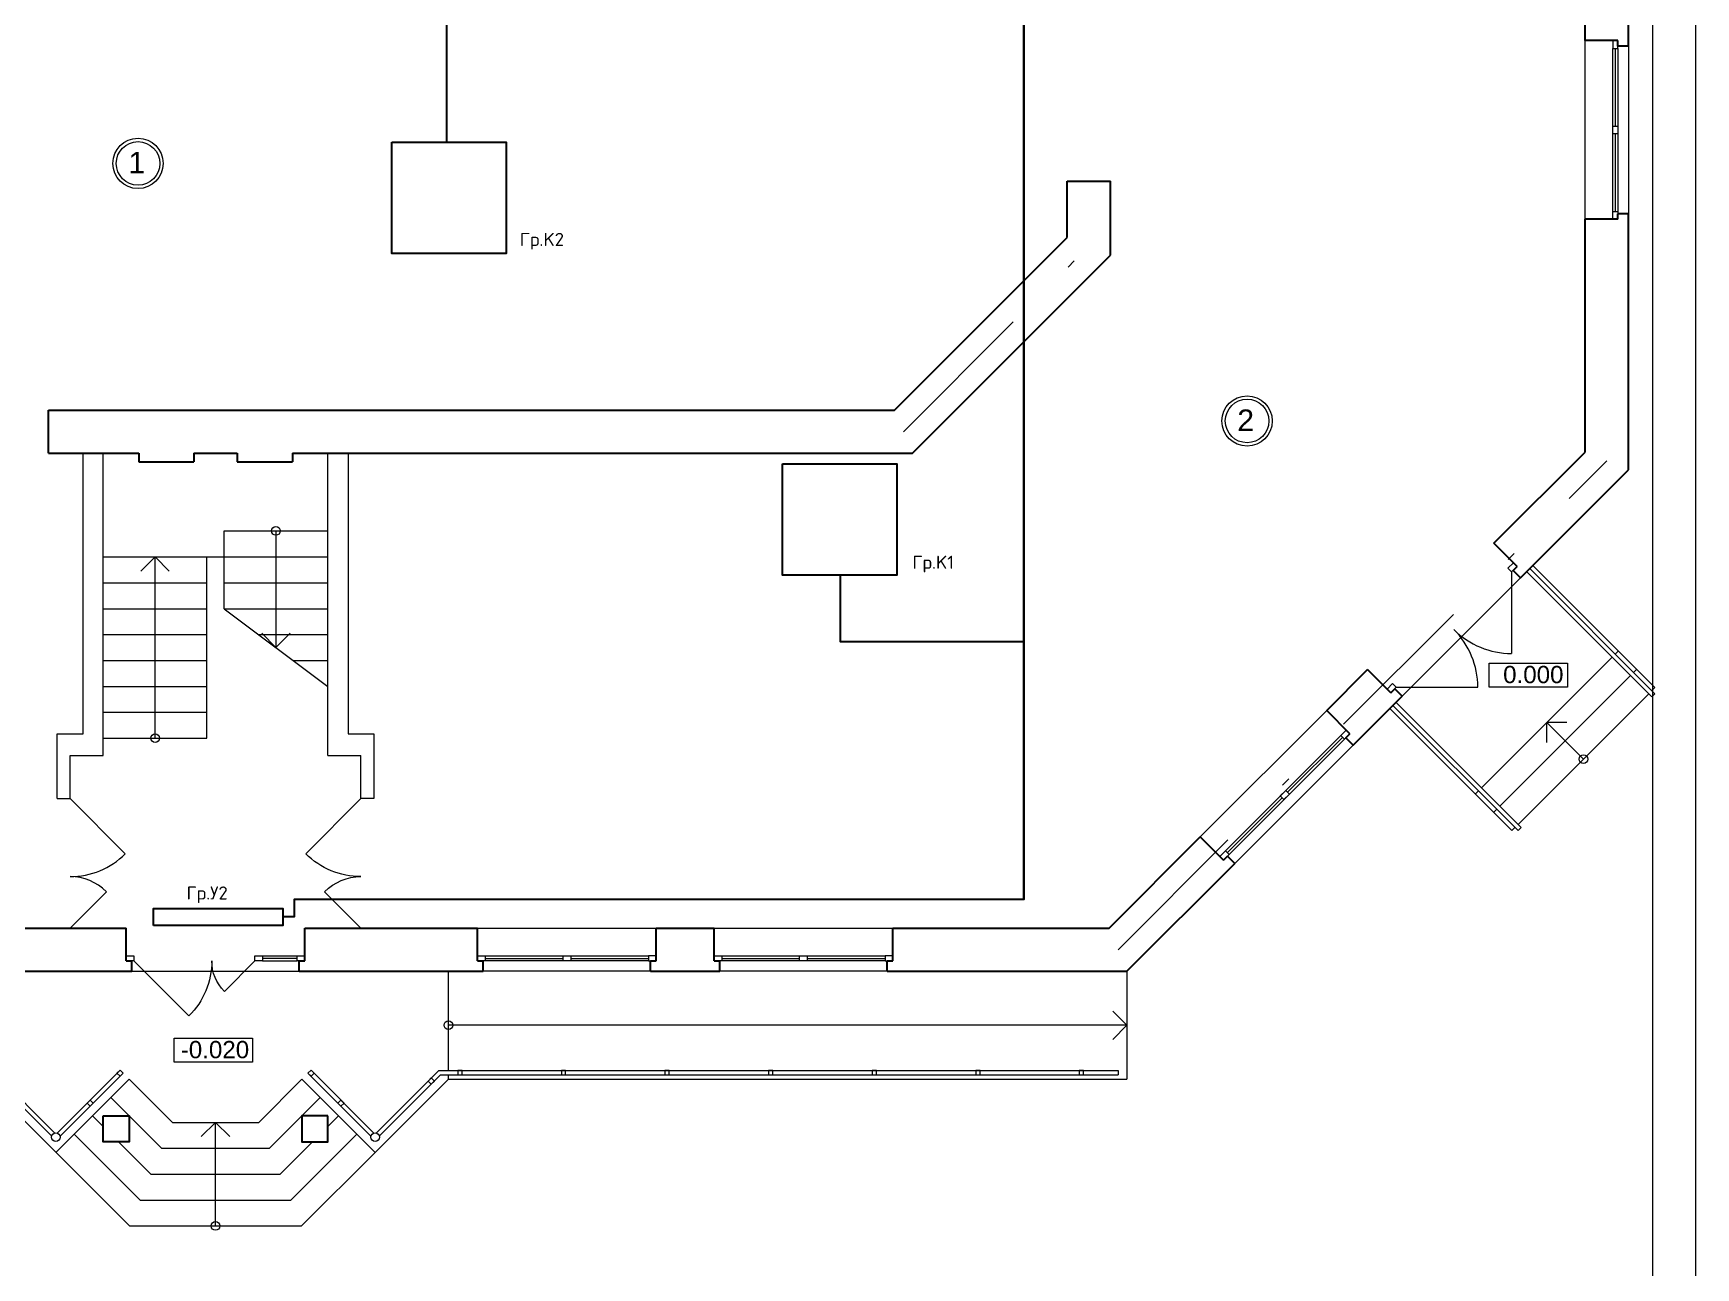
# Model space of a CAD drawing. Header units: metres. Extents: x -1525 to -1043, y -1331 to -1144.
# Drawn here: x -1274 to -1254.74, y -1217.65 to -1203.35 of the extents above; entities that cross this region are included whole.
import ezdxf
from ezdxf.enums import TextEntityAlignment as Align

# ---------------------------------------------------------------- set-up
doc = ezdxf.new("R2010")
doc.units = ezdxf.units.M
doc.header["$MEASUREMENT"] = 0
doc.linetypes.add('DGN Style 4', pattern=[3.597503, 1.797628, -0.898814, 0.002247, -0.898814])
doc.layers.add('_ЭОМ', color=10, linetype='Continuous', lineweight=30)
doc.layers.add('ЭС', color=5, linetype='Continuous', lineweight=30)
doc.styles.get("Standard").update_dxf_attribs({"font": 'txt.shx', "width": 0.8, "height": 0.0025})
doc.styles.add('Style-Arial', font='arial.ttf')

# ---------------------------------------------------------------- blocks, each defined once
blk = doc.blocks.new('*U57')
at = {"color": 7, "linetype": 'Continuous', "lineweight": 13}
blk.add_line((14.013, 20.002), (14.013, -19.998), dxfattribs=at)
at = {"color": 7, "linetype": 'Continuous', "lineweight": 0, "flags": 128}
blk.add_lwpolyline([(14.513, 20.502), (-14.487, 20.502), (-14.487, -20.498), (14.513, -20.498), (14.513, 20.502)], close=True, dxfattribs=at)
blk = doc.blocks.new('*U60')
at = {"color": 7, "linetype": 'Continuous', "lineweight": 13}
for radius in [0.291, 0.252]:
    blk.add_circle((0, 0), radius, dxfattribs=at)
at = {"color": 7, "linetype": 'Continuous', "lineweight": 13, "style": 'Style-Arial'}
blk.add_text('1', height=0.25, dxfattribs=at).set_placement((-0.113, 0.133), align=Align.TOP_LEFT)
blk = doc.blocks.new('*U61')
at = {"color": 7, "linetype": 'Continuous', "lineweight": 13}
for radius in [0.291, 0.252]:
    blk.add_circle((0, 0), radius, dxfattribs=at)
at = {"color": 7, "linetype": 'Continuous', "lineweight": 13, "style": 'Style-Arial'}
blk.add_text('2', height=0.25, dxfattribs=at).set_placement((-0.113, 0.133), align=Align.TOP_LEFT)
blk = doc.blocks.new('*U63')
at = {"color": 7, "linetype": 'Continuous', "lineweight": 13}
for p, q in [((1.499, 0.014), (0.049, 1.464)), ((1.534, 0.049), (0.085, 1.499)), ((1.534, 0.12), (0.12, 1.534)), ((-0.474, -1.039), (1.039, 0.474)), ((1.075, 0.509), (1.11, 0.544)), ((-0.05, -1.464), (1.464, 0.049)), ((1.499, 0.085), (1.534, 0.12)), ((1.499, 0.014), (1.534, 0.049)), ((-1.534, -0.12), (-0.12, -1.534)), ((-1.499, -0.085), (-0.05, -1.534)), ((-1.464, -0.05), (-0.014, -1.499)), ((-0.544, -1.11), (-0.509, -1.075)), ((-0.12, -1.534), (-0.085, -1.499)), ((-0.05, -1.534), (-0.014, -1.499))]:
    blk.add_line(p, q, dxfattribs=at)
at = {"color": 7, "linetype": 'Continuous', "lineweight": 0}
for p, q in [((-0.262, -1.252), (1.252, 0.262)), ((1.287, 0.297), (1.322, 0.332)), ((0.707, -0.707), (0.283, -0.283)), ((0.516, -0.283), (0.283, -0.283)), ((0.283, -0.516), (0.283, -0.283)), ((-0.332, -1.322), (-0.297, -1.287))]:
    blk.add_line(p, q, dxfattribs=at)
blk.add_circle((0.707, -0.707), 0.0502, dxfattribs=at)
blk = doc.blocks.new('*U64')
at = {"color": 7, "linetype": 'Continuous', "lineweight": 13}
for p, q in [((0.689, 0.647), (0.689, -0.298)), ((-0.647, -0.689), (0.298, -0.689))]:
    blk.add_line(p, q, dxfattribs=at)
at = {"color": 7, "linetype": 'Continuous', "lineweight": 13, "flags": 128}
for points in [[(0.647, 0.689), (0.711, 0.753), (0.753, 0.711), (0.689, 0.647), (0.647, 0.689)], [(-0.753, -0.711), (-0.689, -0.647), (-0.647, -0.689), (-0.711, -0.753), (-0.753, -0.711)]]:
    blk.add_lwpolyline(points, close=True, dxfattribs=at)
at = {"color": 7, "linetype": 'Continuous', "lineweight": 0}
for centre, start, end in [((-0.647, -0.689), 0, 45), ((0.689, 0.647), 225, 270)]:
    blk.add_arc(centre, 0.945, start, end, dxfattribs=at)

msp = doc.modelspace()

# ---------------------------------------------------------------- linework, layer by layer
at = {"color": 7, "linetype": 'Continuous', "lineweight": 30}
for p, q in [((-1256.02159056, -1203.43729711), (-1256.02159056, -1202.76729711)), ((-1255.52159056, -1203.50229711), (-1255.52159056, -1202.70229711)), ((-1255.64159056, -1203.43729711), (-1256.02159056, -1203.43729711)), ((-1255.64159056, -1203.50229711), (-1255.64159056, -1203.43729711)), ((-1255.52159056, -1203.50229711), (-1255.64159056, -1203.50229711)), ((-1262.02159056, -1205.71729711), (-1262.02159056, -1205.06729711)), ((-1262.02159056, -1205.06729711), (-1261.52159056, -1205.06729711)), ((-1261.52159056, -1205.92440389), (-1261.52159056, -1205.06729711)), ((-1255.64159056, -1205.50729711), (-1255.64159056, -1205.44229711)), ((-1255.52159056, -1205.44229711), (-1255.64159056, -1205.44229711)), ((-1255.52159056, -1208.40968527), (-1255.52159056, -1205.44229711)), ((-1256.02159056, -1208.20257848), (-1256.02159056, -1205.50729711)), ((-1255.64159056, -1205.50729711), (-1256.02159056, -1205.50729711)), ((-1264.02159056, -1207.71729711), (-1262.02159056, -1205.71729711)), ((-1263.81448378, -1208.21729711), (-1261.52159056, -1205.92440389)), ((-1273.82159056, -1207.71729711), (-1264.02159056, -1207.71729711)), ((-1273.82159056, -1208.21729711), (-1273.82159056, -1207.71729711)), ((-1273.82159056, -1208.21729711), (-1272.77659056, -1208.21729711)), ((-1272.77659056, -1208.21729711), (-1272.77659056, -1208.31729711)), ((-1272.77659056, -1208.31729711), (-1272.13659056, -1208.31729711)), ((-1272.13659056, -1208.21729711), (-1272.13659056, -1208.31729711)), ((-1272.13659056, -1208.21729711), (-1271.63659056, -1208.21729711)), ((-1271.63659056, -1208.21729711), (-1271.63659056, -1208.31729711)), ((-1271.63659056, -1208.31729711), (-1270.99659056, -1208.31729711)), ((-1270.99659056, -1208.21729711), (-1270.99659056, -1208.31729711)), ((-1270.99659056, -1208.21729711), (-1263.81448378, -1208.21729711)), ((-1257.07835806, -1209.25934599), (-1256.02159056, -1208.20257848)), ((-1256.77076661, -1209.65886132), (-1255.52159056, -1208.40968527)), ((-1256.80965749, -1209.52804657), (-1257.07835806, -1209.25934599)), ((-1256.85561943, -1209.57400851), (-1256.80965749, -1209.52804657)), ((-1256.77076661, -1209.65886132), (-1256.85561943, -1209.57400851)), ((-1259.01583064, -1211.19681857), (-1258.5420691, -1210.72305703)), ((-1258.27336852, -1210.9917576), (-1258.5420691, -1210.72305703)), ((-1258.70823919, -1211.5963339), (-1258.14255377, -1211.03064848)), ((-1258.27336852, -1210.9917576), (-1258.22740658, -1210.94579566)), ((-1258.14255377, -1211.03064848), (-1258.22740658, -1210.94579566)), ((-1258.74713007, -1211.46551915), (-1259.01583064, -1211.19681857)), ((-1258.79309201, -1211.51148109), (-1258.74713007, -1211.46551915)), ((-1258.70823919, -1211.5963339), (-1258.79309201, -1211.51148109)), ((-1261.53630919, -1213.71729711), (-1260.47954168, -1212.66052961)), ((-1260.2108411, -1212.92923018), (-1260.47954168, -1212.66052961)), ((-1261.3292024, -1214.21729711), (-1260.08002635, -1212.96812106)), ((-1260.2108411, -1212.92923018), (-1260.16487916, -1212.88326824)), ((-1260.08002635, -1212.96812106), (-1260.16487916, -1212.88326824)), ((-1272.92159056, -1214.09729711), (-1272.92159056, -1213.71729711)), ((-1270.85159056, -1214.09729711), (-1270.85159056, -1213.71729711)), ((-1268.85159056, -1214.09729711), (-1268.85159056, -1213.71729711)), ((-1266.78159056, -1214.09729711), (-1266.78159056, -1213.71729711)), ((-1266.78159056, -1213.71729711), (-1266.11159056, -1213.71729711)), ((-1266.11159056, -1214.09729711), (-1266.11159056, -1213.71729711)), ((-1264.04159056, -1214.09729711), (-1264.04159056, -1213.71729711)), ((-1272.92159056, -1214.09729711), (-1272.85659056, -1214.09729711)), ((-1272.85659056, -1214.21729711), (-1272.85659056, -1214.09729711)), ((-1270.91659056, -1214.09729711), (-1270.85159056, -1214.09729711)), ((-1270.91659056, -1214.21729711), (-1270.91659056, -1214.09729711)), ((-1268.85159056, -1214.09729711), (-1268.78659056, -1214.09729711)), ((-1268.78659056, -1214.21729711), (-1268.78659056, -1214.09729711)), ((-1266.84659056, -1214.09729711), (-1266.78159056, -1214.09729711)), ((-1266.84659056, -1214.21729711), (-1266.84659056, -1214.09729711)), ((-1266.11159056, -1214.09729711), (-1266.04659056, -1214.09729711)), ((-1266.04659056, -1214.21729711), (-1266.04659056, -1214.09729711)), ((-1264.10659056, -1214.09729711), (-1264.04159056, -1214.09729711)), ((-1264.10659056, -1214.21729711), (-1264.10659056, -1214.09729711)), ((-1266.84659056, -1214.21729711), (-1266.04659056, -1214.21729711))]:
    msp.add_line(p, q, dxfattribs=at)
at = {"color": 7, "linetype": 'Continuous', "lineweight": 0}
for p, q in [((-1256.02159056, -1205.50729711), (-1256.02159056, -1203.43729711)), ((-1255.70159056, -1205.41729711), (-1255.70159056, -1203.52729711)), ((-1255.67159056, -1204.42729711), (-1255.67159056, -1203.52729711)), ((-1255.64159056, -1203.52729711), (-1255.64159056, -1205.41729711)), ((-1255.52159056, -1203.50229711), (-1255.52159056, -1205.44229711)), ((-1255.67159056, -1205.41729711), (-1255.67159056, -1204.51729711)), ((-1271.18659056, -1209.11729711), (-1271.18659056, -1210.46729711)), ((-1272.75146986, -1209.58217641), (-1272.58659056, -1209.41729711)), ((-1272.58659056, -1211.51729711), (-1272.58659056, -1209.41729711)), ((-1272.42171126, -1209.58217641), (-1272.58659056, -1209.41729711)), ((-1271.78659056, -1209.41729711), (-1270.58659056, -1209.41729711)), ((-1273.18659056, -1209.71729711), (-1271.98659056, -1209.71729711)), ((-1271.78659056, -1209.71729711), (-1270.58659056, -1209.71729711)), ((-1256.77076661, -1209.65886132), (-1258.14255377, -1211.03064848)), ((-1273.18659056, -1210.01729711), (-1271.98659056, -1210.01729711)), ((-1271.78659056, -1210.01729711), (-1270.58659056, -1210.01729711)), ((-1271.78659056, -1210.01729711), (-1270.58659056, -1210.91729711)), ((-1271.35146986, -1210.30241781), (-1271.18659056, -1210.46729711)), ((-1271.02171126, -1210.30241781), (-1271.18659056, -1210.46729711)), ((-1273.18659056, -1210.31729711), (-1271.98659056, -1210.31729711)), ((-1271.38659056, -1210.31729711), (-1270.58659056, -1210.31729711)), ((-1273.18659056, -1210.61729711), (-1271.98659056, -1210.61729711)), ((-1270.98659056, -1210.61729711), (-1270.58659056, -1210.61729711)), ((-1273.18659056, -1210.91729711), (-1271.98659056, -1210.91729711)), ((-1273.18659056, -1211.21729711), (-1271.98659056, -1211.21729711)), ((-1260.47954168, -1212.66052961), (-1259.01583064, -1211.19681857)), ((-1260.1896279, -1212.82316417), (-1258.85319608, -1211.48673235)), ((-1258.81076968, -1211.52915876), (-1260.14720149, -1212.86559057)), ((-1258.70823919, -1211.5963339), (-1260.08002635, -1212.96812106)), ((-1259.46837898, -1212.14434166), (-1258.83198288, -1211.50794555)), ((-1260.1684147, -1212.84437737), (-1259.53201859, -1212.20798127)), ((-1268.85159056, -1213.71729711), (-1266.78159056, -1213.71729711)), ((-1266.11159056, -1213.71729711), (-1264.04159056, -1213.71729711)), ((-1271.34159056, -1214.03729711), (-1270.94159056, -1214.03729711)), ((-1270.94159056, -1214.06729711), (-1271.34159056, -1214.06729711)), ((-1271.34159056, -1214.09729711), (-1270.94159056, -1214.09729711)), ((-1268.76159056, -1214.03729711), (-1266.87159056, -1214.03729711)), ((-1268.76159056, -1214.06729711), (-1267.86159056, -1214.06729711)), ((-1266.87159056, -1214.09729711), (-1268.76159056, -1214.09729711)), ((-1267.77159056, -1214.06729711), (-1266.87159056, -1214.06729711)), ((-1266.02159056, -1214.03729711), (-1264.13159056, -1214.03729711)), ((-1266.02159056, -1214.06729711), (-1265.12159056, -1214.06729711)), ((-1264.13159056, -1214.09729711), (-1266.02159056, -1214.09729711)), ((-1265.03159056, -1214.06729711), (-1264.13159056, -1214.06729711)), ((-1272.85659056, -1214.21729711), (-1270.91659056, -1214.21729711)), ((-1266.84659056, -1214.21729711), (-1268.78659056, -1214.21729711)), ((-1264.10659056, -1214.21729711), (-1266.04659056, -1214.21729711)), ((-1261.4940817, -1214.67741781), (-1261.3292024, -1214.84229711)), ((-1261.3292024, -1214.84229711), (-1269.18953429, -1214.84229711)), ((-1261.4940817, -1215.00717641), (-1261.3292024, -1214.84229711)), ((-1273.09872259, -1215.67942914), (-1272.51085463, -1216.26729711)), ((-1270.67445853, -1215.67942914), (-1271.26232649, -1216.26729711)), ((-1273.31085463, -1215.89156118), (-1273.18659056, -1216.01582525)), ((-1272.05146986, -1216.13217641), (-1271.88659056, -1215.96729711)), ((-1271.88659056, -1217.16729711), (-1271.88659056, -1215.96729711)), ((-1271.72171126, -1216.13217641), (-1271.88659056, -1215.96729711)), ((-1270.46232649, -1215.89156118), (-1270.58659056, -1216.01582525)), ((-1273.52298666, -1216.10369321), (-1272.75938277, -1216.86729711)), ((-1273.01085463, -1216.19156118), (-1272.6351187, -1216.56729711)), ((-1272.51085463, -1216.26729711), (-1271.26232649, -1216.26729711)), ((-1270.76232649, -1216.19156118), (-1271.13806242, -1216.56729711)), ((-1270.25019446, -1216.10369321), (-1271.01379835, -1216.86729711)), ((-1272.6351187, -1216.56729711), (-1271.13806242, -1216.56729711)), ((-1272.75938277, -1216.86729711), (-1271.01379835, -1216.86729711))]:
    msp.add_line(p, q, dxfattribs=at)
at = {"color": 1, "linetype": 'DGN Style 4', "lineweight": 0}
for p, q in [((-1263.91803717, -1207.96729711), (-1261.77159056, -1205.8208505)), ((-1261.4327558, -1213.96729711), (-1255.77159056, -1208.30613187))]:
    msp.add_line(p, q, dxfattribs=at)
at = {"color": 7, "linetype": 'Continuous', "lineweight": 13}
for p, q in [((-1273.42159056, -1211.46729711), (-1273.42159056, -1208.21729711)), ((-1273.18659056, -1211.71729711), (-1273.18659056, -1208.21729711)), ((-1270.58659056, -1211.71729711), (-1270.58659056, -1208.21729711)), ((-1270.35159056, -1208.21729711), (-1270.35159056, -1211.46729711)), ((-1271.78659056, -1210.01729711), (-1271.78659056, -1209.11729711)), ((-1271.78659056, -1209.11729711), (-1270.58659056, -1209.11729711)), ((-1273.18659056, -1209.41729711), (-1271.78659056, -1209.41729711)), ((-1271.98659056, -1211.51729711), (-1271.98659056, -1209.41729711)), ((-1273.72159056, -1212.21729711), (-1273.72159056, -1211.46729711)), ((-1273.72159056, -1211.46729711), (-1273.42159056, -1211.46729711)), ((-1273.18659056, -1211.51729711), (-1271.98659056, -1211.51729711)), ((-1270.35159056, -1211.46729711), (-1270.05159056, -1211.46729711)), ((-1270.05159056, -1211.46729711), (-1270.05159056, -1212.21729711)), ((-1273.57159056, -1212.21729711), (-1273.57159056, -1211.71729711)), ((-1273.57159056, -1211.71729711), (-1273.18659056, -1211.71729711)), ((-1270.58659056, -1211.71729711), (-1270.20159056, -1211.71729711)), ((-1270.20159056, -1212.21729711), (-1270.20159056, -1211.71729711)), ((-1273.72159056, -1212.21729711), (-1273.57159056, -1212.21729711)), ((-1273.57159056, -1212.21729711), (-1272.93238442, -1212.85650325)), ((-1270.20159056, -1212.21729711), (-1270.8407967, -1212.85650325)), ((-1270.05159056, -1212.21729711), (-1270.20159056, -1212.21729711)), ((-1273.57159056, -1213.71729711), (-1273.15013653, -1213.29584308)), ((-1270.20159056, -1213.71729711), (-1270.62304459, -1213.29584308)), ((-1272.83159056, -1214.09729711), (-1272.19391247, -1214.7349752)), ((-1271.43159056, -1214.09729711), (-1271.78386196, -1214.44956851)), ((-1269.18953429, -1215.36729711), (-1269.18953429, -1214.21729711)), ((-1261.3292024, -1214.21729711), (-1261.3292024, -1215.46729711)), ((-1274.66659056, -1215.24293203), (-1273.78341499, -1216.1261076)), ((-1274.61659056, -1215.22222135), (-1273.74805965, -1216.09075226)), ((-1274.58364683, -1215.46729711), (-1272.88364683, -1217.16729711)), ((-1272.88659056, -1215.46729711), (-1273.7351187, -1216.31582525)), ((-1272.99265658, -1215.36123109), (-1273.72217775, -1216.09075226)), ((-1272.95730124, -1215.39658643), (-1273.68682241, -1216.1261076)), ((-1272.88659056, -1215.46729711), (-1272.38659056, -1215.96729711)), ((-1270.88659056, -1215.46729711), (-1271.38659056, -1215.96729711)), ((-1270.88659056, -1215.46729711), (-1270.03806242, -1216.31582525)), ((-1270.81587988, -1215.39658643), (-1270.08635871, -1216.1261076)), ((-1270.78052454, -1215.36123109), (-1270.05100337, -1216.09075226)), ((-1269.18953429, -1215.46729711), (-1270.03806242, -1216.31582525)), ((-1269.30166632, -1215.36729711), (-1270.02512147, -1216.09075226)), ((-1269.28095564, -1215.41729711), (-1269.98976613, -1216.1261076)), ((-1269.30166632, -1215.36729711), (-1261.4292024, -1215.36729711)), ((-1269.28095564, -1215.41729711), (-1261.4292024, -1215.41729711)), ((-1269.18953429, -1215.46729711), (-1269.18953429, -1215.41729711)), ((-1269.18953429, -1215.46729711), (-1261.3292024, -1215.46729711)), ((-1261.4292024, -1215.36729711), (-1261.4292024, -1215.41729711)), ((-1272.38659056, -1215.96729711), (-1271.38659056, -1215.96729711)), ((-1270.03806242, -1216.31582525), (-1270.88953429, -1217.16729711)), ((-1272.88364683, -1217.16729711), (-1270.88953429, -1217.16729711))]:
    msp.add_line(p, q, dxfattribs=at)
at = {"lineweight": 30}
for p, q in [((-1274.85159056, -1213.71729711), (-1272.92159056, -1213.71729711)), ((-1270.85159056, -1213.71729711), (-1268.85159056, -1213.71729711)), ((-1264.04159056, -1213.71729711), (-1261.53630919, -1213.71729711)), ((-1274.91659056, -1214.21729711), (-1272.85659056, -1214.21729711)), ((-1270.91659056, -1214.21729711), (-1268.78659056, -1214.21729711)), ((-1264.10659056, -1214.21729711), (-1261.3292024, -1214.21729711))]:
    msp.add_line(p, q, dxfattribs=at)
at = {"color": 7, "linetype": 'Continuous', "lineweight": 13, "flags": 128}
for points in [[(-1255.70159056, -1203.43729711), (-1255.70159056, -1203.52729711), (-1255.64159056, -1203.52729711), (-1255.64159056, -1203.43729711), (-1255.70159056, -1203.43729711)], [(-1255.70159056, -1204.51729711), (-1255.70159056, -1204.42729711), (-1255.64159056, -1204.42729711), (-1255.64159056, -1204.51729711), (-1255.70159056, -1204.51729711)], [(-1255.70159056, -1205.50729711), (-1255.70159056, -1205.41729711), (-1255.64159056, -1205.41729711), (-1255.64159056, -1205.50729711), (-1255.70159056, -1205.50729711)], [(-1257.13217153, -1210.64933171), (-1256.22483391, -1210.64933171), (-1256.22483391, -1210.92671304), (-1257.13217153, -1210.92671304), (-1257.13217153, -1210.64933171)], [(-1258.78955647, -1211.42309274), (-1258.85319608, -1211.48673235), (-1258.81076968, -1211.52915876), (-1258.74713007, -1211.46551915), (-1258.78955647, -1211.42309274)], [(-1259.5532318, -1212.18676806), (-1259.48959219, -1212.12312845), (-1259.44716578, -1212.16555486), (-1259.51080539, -1212.22919447), (-1259.5532318, -1212.18676806)], [(-1260.25326751, -1212.88680378), (-1260.1896279, -1212.82316417), (-1260.14720149, -1212.86559057), (-1260.2108411, -1212.92923018), (-1260.25326751, -1212.88680378)], [(-1272.92159056, -1214.03729711), (-1272.83159056, -1214.03729711), (-1272.83159056, -1214.09729711), (-1272.92159056, -1214.09729711), (-1272.92159056, -1214.03729711)], [(-1271.43159056, -1214.03729711), (-1271.34159056, -1214.03729711), (-1271.34159056, -1214.09729711), (-1271.43159056, -1214.09729711), (-1271.43159056, -1214.03729711)], [(-1270.94159056, -1214.03729711), (-1270.85159056, -1214.03729711), (-1270.85159056, -1214.09729711), (-1270.94159056, -1214.09729711), (-1270.94159056, -1214.03729711)], [(-1268.85159056, -1214.03729711), (-1268.76159056, -1214.03729711), (-1268.76159056, -1214.09729711), (-1268.85159056, -1214.09729711), (-1268.85159056, -1214.03729711)], [(-1267.86159056, -1214.03729711), (-1267.77159056, -1214.03729711), (-1267.77159056, -1214.09729711), (-1267.86159056, -1214.09729711), (-1267.86159056, -1214.03729711)], [(-1266.78159056, -1214.03729711), (-1266.87159056, -1214.03729711), (-1266.87159056, -1214.09729711), (-1266.78159056, -1214.09729711), (-1266.78159056, -1214.03729711)], [(-1266.11159056, -1214.03729711), (-1266.02159056, -1214.03729711), (-1266.02159056, -1214.09729711), (-1266.11159056, -1214.09729711), (-1266.11159056, -1214.03729711)], [(-1265.12159056, -1214.03729711), (-1265.03159056, -1214.03729711), (-1265.03159056, -1214.09729711), (-1265.12159056, -1214.09729711), (-1265.12159056, -1214.03729711)], [(-1264.04159056, -1214.03729711), (-1264.13159056, -1214.03729711), (-1264.13159056, -1214.09729711), (-1264.04159056, -1214.09729711), (-1264.04159056, -1214.03729711)], [(-1272.36654543, -1214.99353322), (-1271.45920781, -1214.99353322), (-1271.45920781, -1215.27091456), (-1272.36654543, -1215.27091456), (-1272.36654543, -1214.99353322)], [(-1273.02801192, -1215.39658643), (-1272.99265658, -1215.36123109), (-1272.95730124, -1215.39658643), (-1272.99265658, -1215.43194177), (-1273.02801192, -1215.39658643)], [(-1270.7451692, -1215.39658643), (-1270.78052454, -1215.36123109), (-1270.81587988, -1215.39658643), (-1270.78052454, -1215.43194177), (-1270.7451692, -1215.39658643)], [(-1269.35166632, -1215.48800779), (-1269.38702166, -1215.45265245), (-1269.422377, -1215.48800779), (-1269.38702166, -1215.52336313), (-1269.35166632, -1215.48800779)], [(-1269.03095564, -1215.36729711), (-1269.08095564, -1215.36729711), (-1269.08095564, -1215.41729711), (-1269.03095564, -1215.41729711), (-1269.03095564, -1215.36729711)], [(-1267.83095564, -1215.36729711), (-1267.88095564, -1215.36729711), (-1267.88095564, -1215.41729711), (-1267.83095564, -1215.41729711), (-1267.83095564, -1215.36729711)], [(-1266.63095564, -1215.36729711), (-1266.68095564, -1215.36729711), (-1266.68095564, -1215.41729711), (-1266.63095564, -1215.41729711), (-1266.63095564, -1215.36729711)], [(-1265.43095564, -1215.36729711), (-1265.48095564, -1215.36729711), (-1265.48095564, -1215.41729711), (-1265.43095564, -1215.41729711), (-1265.43095564, -1215.36729711)], [(-1264.23095564, -1215.36729711), (-1264.28095564, -1215.36729711), (-1264.28095564, -1215.41729711), (-1264.23095564, -1215.41729711), (-1264.23095564, -1215.36729711)], [(-1263.03095564, -1215.36729711), (-1263.08095564, -1215.36729711), (-1263.08095564, -1215.41729711), (-1263.03095564, -1215.41729711), (-1263.03095564, -1215.36729711)], [(-1261.83095564, -1215.36729711), (-1261.88095564, -1215.36729711), (-1261.88095564, -1215.41729711), (-1261.83095564, -1215.41729711), (-1261.83095564, -1215.36729711)], [(-1273.37509483, -1215.74366935), (-1273.33973949, -1215.70831401), (-1273.30438415, -1215.74366935), (-1273.33973949, -1215.77902469), (-1273.37509483, -1215.74366935)], [(-1270.39808629, -1215.74366935), (-1270.43344163, -1215.70831401), (-1270.46879697, -1215.74366935), (-1270.43344163, -1215.77902469), (-1270.39808629, -1215.74366935)]]:
    msp.add_lwpolyline(points, close=True, dxfattribs=at)
at = {"color": 7, "linetype": 'Continuous', "lineweight": 30, "flags": 128}
for points in [[(-1273.18659056, -1215.89156118), (-1272.88659056, -1215.89156118), (-1272.88659056, -1216.19156118), (-1273.18659056, -1216.19156118), (-1273.18659056, -1215.89156118)], [(-1270.58659056, -1215.89156118), (-1270.88659056, -1215.89156118), (-1270.88659056, -1216.19156118), (-1270.58659056, -1216.19156118), (-1270.58659056, -1215.89156118)]]:
    msp.add_lwpolyline(points, close=True, dxfattribs=at)
at = {"color": 7, "linetype": 'Continuous', "lineweight": 0}
for centre in [(-1271.18659056, -1209.11729711), (-1272.58659056, -1211.51729711), (-1269.18953429, -1214.84229711), (-1271.88659056, -1217.16729711)]:
    msp.add_circle(centre, 0.05015181, dxfattribs=at)
at = {"color": 7, "linetype": 'Continuous', "lineweight": 13}
for centre in [(-1273.7351187, -1216.13904855), (-1270.03806242, -1216.13904855)]:
    msp.add_circle(centre, 0.05, dxfattribs=at)
at = {"color": 7, "linetype": 'Continuous', "lineweight": 0}
for centre, radius, start, end in [((-1273.57159056, -1212.21729711), 0.90397399, 270, 315), ((-1273.57159056, -1213.71729711), 0.59602601, 45, 90)]:
    msp.add_arc(centre, radius, start, end, dxfattribs=at)
at = {"color": 7, "linetype": 'Continuous', "lineweight": 0, "extrusion": (0, 0, -1)}
for centre, radius, start, end in [((1270.20159056, -1212.21729711), 0.90397399, 270, 315), ((1270.20159056, -1213.71729711), 0.59602601, 45, 90), ((1272.83159056, -1214.09729711), 0.90181301, 180, 225), ((1271.43159056, -1214.09729711), 0.49818699, 315, 0)]:
    msp.add_arc(centre, radius, start, end, dxfattribs=at)
at = {"color": 7, "linetype": 'Continuous', "lineweight": 30}
msp.add_3dface([(-1272.6056546, -1213.68818504), (-1272.6056546, -1213.48818504), (-1271.1056546, -1213.48818504), (-1271.1056546, -1213.68818504)], dxfattribs=at)
at = {"layer": 'ЭС', "color": 6, "linetype": 'Continuous', "lineweight": 30}
for points in [[(-1260.73118337, -1196.38036024), (-1260.73118337, -1195.61509737), (-1262.52341479, -1195.61509737), (-1262.52341479, -1194.89716984), (-1262.52341479, -1195.61509737), (-1265.63416094, -1195.61509737), (-1265.63416094, -1195.05495619), (-1265.63416094, -1195.61509737), (-1266.23420322, -1195.61509737), (-1266.23420322, -1194.97606301), (-1266.23420322, -1195.61509737), (-1265.63416094, -1195.61509737), (-1262.52341479, -1195.61509737), (-1262.52341479, -1197.26396308), (-1265.49994094, -1197.26396308), (-1262.52341479, -1197.26396308), (-1262.52341479, -1213.38475957), (-1270.97613961, -1213.38475957), (-1270.97613961, -1213.58617131), (-1271.11111482, -1213.58617131)], [(-1262.52341479, -1213.38475957), (-1262.52341479, -1202.92367916), (-1277.33741302, -1202.92367916), (-1277.33741302, -1203.06792087), (-1277.38282982, -1203.06792087)], [(-1269.20845276, -1204.61287214), (-1269.20845276, -1202.92367916)], [(-1264.65036594, -1209.62921091), (-1264.65036594, -1210.39736747), (-1262.52341479, -1210.39736747)]]:
    msp.add_lwpolyline(points, dxfattribs=at)
for points in [[(-1269.84495168, -1204.61287214), (-1268.52008295, -1204.61287214), (-1268.52008295, -1205.90383441), (-1269.84495168, -1205.90383441)], [(-1265.32026754, -1208.33824865), (-1263.99539881, -1208.33824865), (-1263.99539881, -1209.62921091), (-1265.32026754, -1209.62921091)]]:
    msp.add_lwpolyline(points, close=True, dxfattribs=at)

# ---------------------------------------------------------------- block references
at = {"color": 7, "linetype": 'Continuous', "lineweight": 13}
for name, p in [('*U57', (-1269.25365989, -1211.58659582)), ('*U60', (-1272.78402096, -1204.85964408)), ('*U61', (-1259.93803033, -1207.84300457)), ('*U64', (-1257.56274666, -1210.23869459)), ('*U63', (-1256.74954666, -1211.05184459))]:
    msp.add_blockref(name, p, dxfattribs=at)

# ---------------------------------------------------------------- texts
at = {"color": 7, "linetype": 'Continuous', "lineweight": 13, "style": 'Style-Arial'}
for s, p in [('0.000', (-1256.97173186, -1210.67994991)), ('-0.020', (-1272.28897991, -1215.02415142))]:
    msp.add_text(s, height=0.2, dxfattribs=at).set_placement(p, align=Align.TOP_LEFT)
at = {"layer": '_ЭОМ', "color": 7, "lineweight": 30}
for s, p in [('Гр.K2', (-1268.36238287, -1205.81604488)), ('Гр.K1', (-1263.81552169, -1209.55547313)), ('Гр.У2', (-1272.22266983, -1213.38606753))]:
    msp.add_text(s, height=0.151396124, dxfattribs=at).set_placement(p)

doc.saveas('drawing.dxf')
